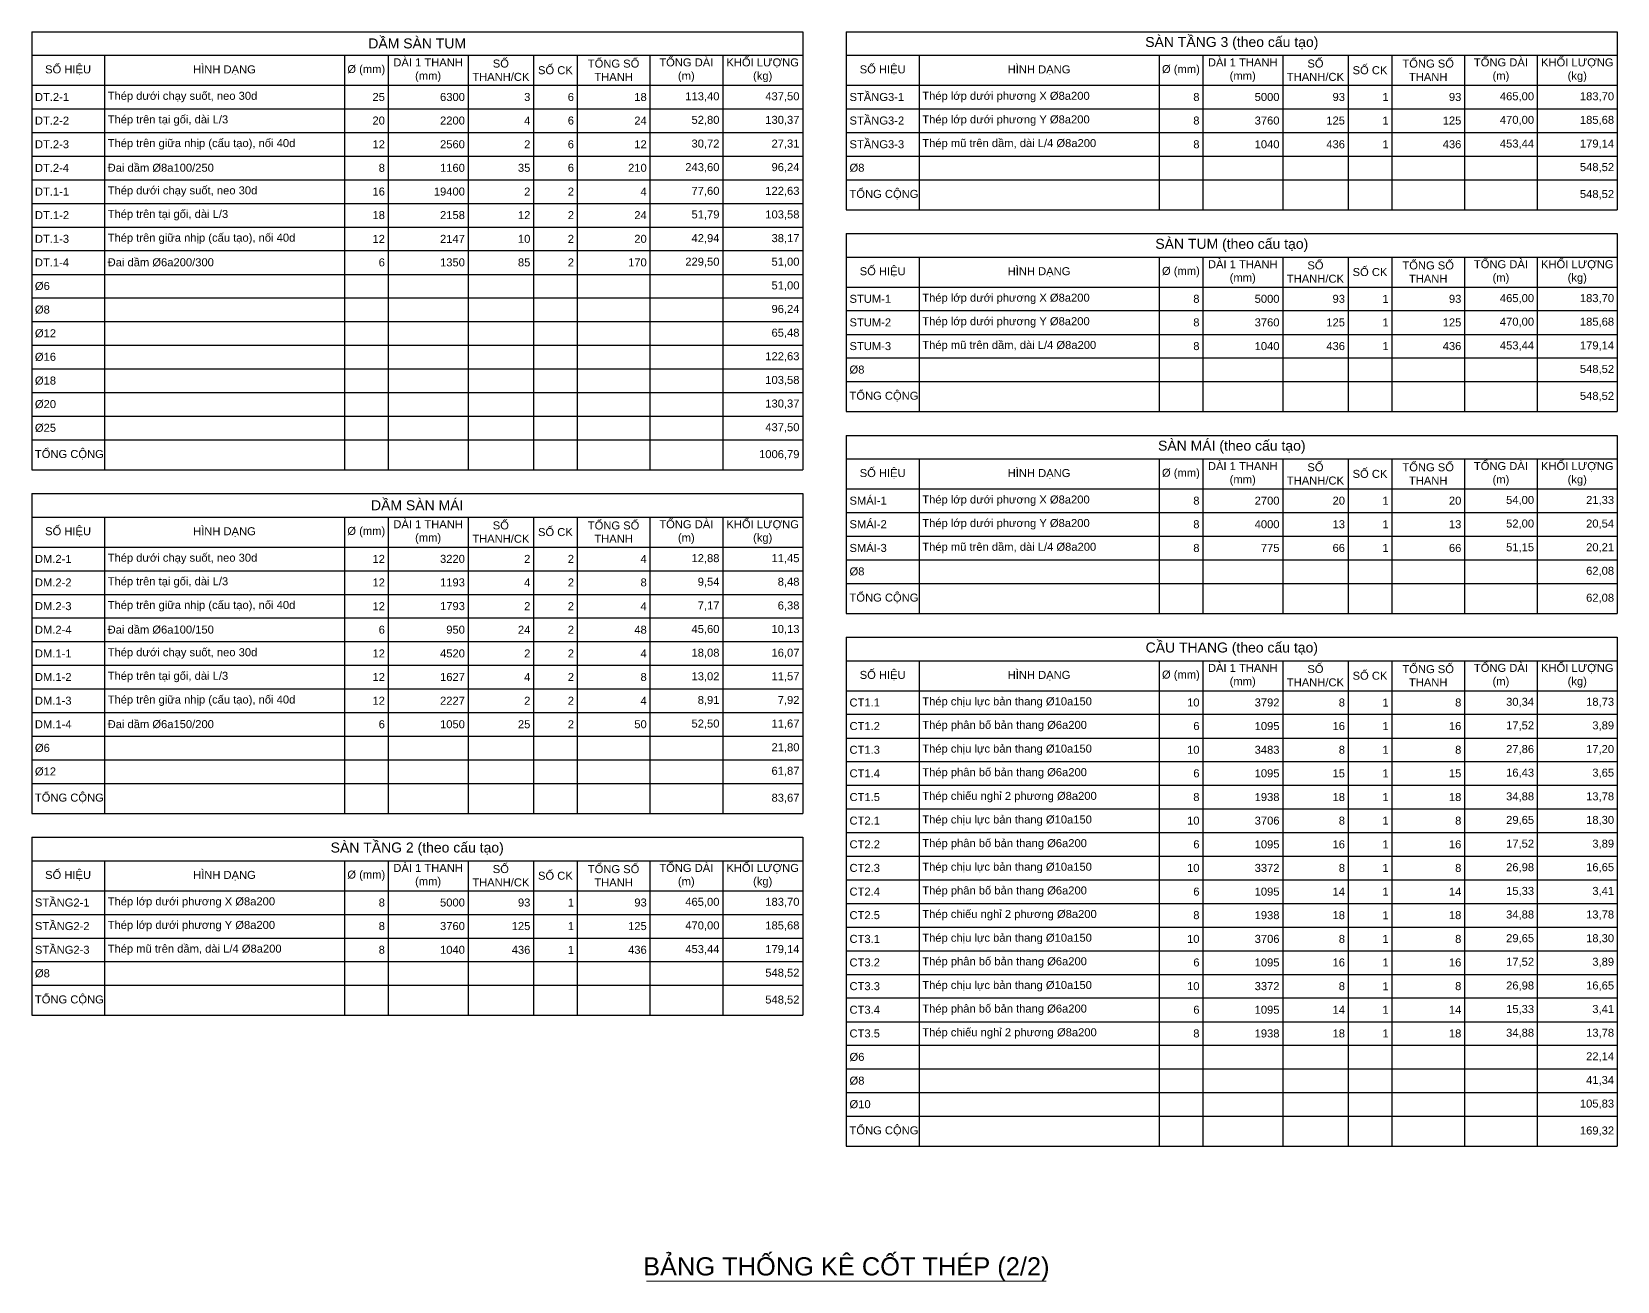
# Model space of a CAD drawing. Header units: millimetres. Extents: x 0 to 198549, y -2709 to 29882.
# Drawn here: x 151849 to 162749, y -1138 to 7452 of the extents above; entities that cross this region are included whole.
import ezdxf
from ezdxf.enums import TextEntityAlignment as Align

# ---------------------------------------------------------------- set-up
doc = ezdxf.new("R2010")
doc.units = ezdxf.units.MM
doc.header["$LTSCALE"] = 40
doc.layers.add('S-ANNO-TEXT', color=7, linetype='Continuous', lineweight=18)
doc.styles.add('MCP-ARIAL', font='arial.ttf')

# ---------------------------------------------------------------- blocks, each defined once
blk = doc.blocks.new('*T93')
at = {"layer": 'S-ANNO-TEXT', "color": 0, "linetype": 'ByBlock', "lineweight": -2, "transparency": 16777216}
for p, q in [((0, 0), (5300, 0)), ((0, 0), (0, -3012)), ((5300, 0), (5300, -3012)), ((0, -162), (5300, -162)), ((500, -162), (500, -3012)), ((2150, -162), (2150, -3012)), ((2450, -162), (2450, -3012)), ((3000, -162), (3000, -3012)), ((3450, -162), (3450, -3012)), ((3750, -162), (3750, -3012)), ((4250, -162), (4250, -3012)), ((4750, -162), (4750, -3012)), ((0, -368), (5300, -368)), ((0, -530), (5300, -530)), ((0, -693), (5300, -693)), ((0, -855), (5300, -855)), ((0, -1018), (5300, -1018)), ((0, -1180), (5300, -1180)), ((0, -1343), (5300, -1343)), ((0, -1505), (5300, -1505)), ((0, -1668), (5300, -1668)), ((0, -1830), (5300, -1830)), ((0, -1993), (5300, -1993)), ((0, -2155), (5300, -2155)), ((0, -2318), (5300, -2318)), ((0, -2480), (5300, -2480)), ((0, -2643), (5300, -2643)), ((0, -2805), (5300, -2805)), ((0, -3012), (5300, -3012))]:
    blk.add_line(p, q, dxfattribs=at)
at = {"layer": 'S-ANNO-TEXT', "color": 0, "transparency": 16777216, "style": 'MCP-ARIAL'}
for s, insert, char_height, width, attachment_point in [('DẦM SÀN TUM', (2650, -81), 68.75, 5256, 5), ('SỐ HIỆU', (250, -265), 55, 456, 5), ('HÌNH DẠNG', (1325, -265), 55, 1606, 5), ('DÀI 1 THANH (mm)', (2725, -265), 55, 506, 5), ('SỐ THANH/CK', (3225, -265), 55, 406, 5), ('TỔNG SỐ THANH', (4000, -265), 55, 456, 5), ('TỔNG DÀI (m)', (4500, -265), 55, 456, 5), ('KHỐI LƯỢNG (kg)', (5025, -265), 55, 506, 5), ('Ø (mm)', (2300, -265), 55, 256, 5), ('SỐ CK', (3600, -265), 55, 256, 5), ('DT.2-1', (22, -449), 55, 456, 4), ('Thép dưới chạy suốt, neo 30d', (522, -449), 55, 1606, 4), ('25', (2428, -449), 55, 256, 6), ('6300', (2978, -449), 55, 506, 6), ('3', (3428, -449), 55, 406, 6), ('6', (3728, -449), 55, 256, 6), ('18', (4228, -449), 55, 456, 6), ('113,40', (4728, -449), 55, 456, 6), ('437,50', (5278, -449), 55, 506, 6), ('DT.2-2', (22, -611), 55, 456, 4), ('Thép trên tại gối, dài L/3', (522, -611), 55, 1606, 4), ('20', (2428, -611), 55, 256, 6), ('2200', (2978, -611), 55, 506, 6), ('4', (3428, -611), 55, 406, 6), ('6', (3728, -611), 55, 256, 6), ('24', (4228, -611), 55, 456, 6), ('52,80', (4728, -611), 55, 456, 6), ('130,37', (5278, -611), 55, 506, 6), ('DT.2-3', (22, -774), 55, 456, 4), ('Thép trên giữa nhịp (cấu tạo), nối 40d', (522, -774), 55, 1606, 4), ('12', (2428, -774), 55, 256, 6), ('2560', (2978, -774), 55, 506, 6), ('2', (3428, -774), 55, 406, 6), ('6', (3728, -774), 55, 256, 6), ('12', (4228, -774), 55, 456, 6), ('30,72', (4728, -774), 55, 456, 6), ('27,31', (5278, -774), 55, 506, 6), ('DT.2-4', (22, -936), 55, 456, 4), ('Đai dầm Ø8a100/250', (522, -936), 55, 1606, 4), ('8', (2428, -936), 55, 256, 6), ('1160', (2978, -936), 55, 506, 6), ('35', (3428, -936), 55, 406, 6), ('6', (3728, -936), 55, 256, 6), ('210', (4228, -936), 55, 456, 6), ('243,60', (4728, -936), 55, 456, 6), ('96,24', (5278, -936), 55, 506, 6), ('DT.1-1', (22, -1099), 55, 456, 4), ('Thép dưới chạy suốt, neo 30d', (522, -1099), 55, 1606, 4), ('16', (2428, -1099), 55, 256, 6), ('19400', (2978, -1099), 55, 506, 6), ('2', (3428, -1099), 55, 406, 6), ('2', (3728, -1099), 55, 256, 6), ('4', (4228, -1099), 55, 456, 6), ('77,60', (4728, -1099), 55, 456, 6), ('122,63', (5278, -1099), 55, 506, 6), ('DT.1-2', (22, -1261), 55, 456, 4), ('Thép trên tại gối, dài L/3', (522, -1261), 55, 1606, 4), ('18', (2428, -1261), 55, 256, 6), ('2158', (2978, -1261), 55, 506, 6), ('12', (3428, -1261), 55, 406, 6), ('2', (3728, -1261), 55, 256, 6), ('24', (4228, -1261), 55, 456, 6), ('51,79', (4728, -1261), 55, 456, 6), ('103,58', (5278, -1261), 55, 506, 6), ('DT.1-3', (22, -1424), 55, 456, 4), ('Thép trên giữa nhịp (cấu tạo), nối 40d', (522, -1424), 55, 1606, 4), ('12', (2428, -1424), 55, 256, 6), ('2147', (2978, -1424), 55, 506, 6), ('10', (3428, -1424), 55, 406, 6), ('2', (3728, -1424), 55, 256, 6), ('20', (4228, -1424), 55, 456, 6), ('42,94', (4728, -1424), 55, 456, 6), ('38,17', (5278, -1424), 55, 506, 6), ('DT.1-4', (22, -1586), 55, 456, 4), ('Đai dầm Ø6a200/300', (522, -1586), 55, 1606, 4), ('6', (2428, -1586), 55, 256, 6), ('1350', (2978, -1586), 55, 506, 6), ('85', (3428, -1586), 55, 406, 6), ('2', (3728, -1586), 55, 256, 6), ('170', (4228, -1586), 55, 456, 6), ('229,50', (4728, -1586), 55, 456, 6), ('51,00', (5278, -1586), 55, 506, 6), ('Ø6', (22, -1749), 55, 456, 4), ('51,00', (5278, -1749), 55, 506, 6), ('Ø8', (22, -1911), 55, 456, 4), ('96,24', (5278, -1911), 55, 506, 6), ('Ø12', (22, -2074), 55, 456, 4), ('65,48', (5278, -2074), 55, 506, 6), ('Ø16', (22, -2236), 55, 456, 4), ('122,63', (5278, -2236), 55, 506, 6), ('Ø18', (22, -2399), 55, 456, 4), ('103,58', (5278, -2399), 55, 506, 6), ('Ø20', (22, -2561), 55, 456, 4), ('130,37', (5278, -2561), 55, 506, 6), ('Ø25', (22, -2724), 55, 456, 4), ('437,50', (5278, -2724), 55, 506, 6), ('TỔNG CỘNG', (22, -2909), 55, 456, 4), ('1006,79', (5278, -2909), 55, 506, 6)]:
    blk.add_mtext(s, dxfattribs=dict(at, insert=insert, char_height=char_height, width=width, attachment_point=attachment_point))
blk = doc.blocks.new('*T94')
at = {"layer": 'S-ANNO-TEXT', "color": 0, "linetype": 'ByBlock', "lineweight": -2, "transparency": 16777216}
for p, q in [((0, 0), (5300, 0)), ((0, 0), (0, -2199)), ((5300, 0), (5300, -2199)), ((0, -162), (5300, -162)), ((500, -162), (500, -2199)), ((2150, -162), (2150, -2199)), ((2450, -162), (2450, -2199)), ((3000, -162), (3000, -2199)), ((3450, -162), (3450, -2199)), ((3750, -162), (3750, -2199)), ((4250, -162), (4250, -2199)), ((4750, -162), (4750, -2199)), ((0, -368), (5300, -368)), ((0, -530), (5300, -530)), ((0, -693), (5300, -693)), ((0, -855), (5300, -855)), ((0, -1018), (5300, -1018)), ((0, -1180), (5300, -1180)), ((0, -1343), (5300, -1343)), ((0, -1505), (5300, -1505)), ((0, -1668), (5300, -1668)), ((0, -1830), (5300, -1830)), ((0, -1993), (5300, -1993)), ((0, -2199), (5300, -2199))]:
    blk.add_line(p, q, dxfattribs=at)
at = {"layer": 'S-ANNO-TEXT', "color": 0, "transparency": 16777216, "style": 'MCP-ARIAL'}
for s, insert, char_height, width, attachment_point in [('DẦM SÀN MÁI', (2650, -81), 68.75, 5256, 5), ('SỐ HIỆU', (250, -265), 55, 456, 5), ('HÌNH DẠNG', (1325, -265), 55, 1606, 5), ('DÀI 1 THANH (mm)', (2725, -265), 55, 506, 5), ('SỐ THANH/CK', (3225, -265), 55, 406, 5), ('TỔNG SỐ THANH', (4000, -265), 55, 456, 5), ('TỔNG DÀI (m)', (4500, -265), 55, 456, 5), ('KHỐI LƯỢNG (kg)', (5025, -265), 55, 506, 5), ('Ø (mm)', (2300, -265), 55, 256, 5), ('SỐ CK', (3600, -265), 55, 256, 5), ('DM.2-1', (22, -449), 55, 456, 4), ('Thép dưới chạy suốt, neo 30d', (522, -449), 55, 1606, 4), ('12', (2428, -449), 55, 256, 6), ('3220', (2978, -449), 55, 506, 6), ('2', (3428, -449), 55, 406, 6), ('2', (3728, -449), 55, 256, 6), ('4', (4228, -449), 55, 456, 6), ('12,88', (4728, -449), 55, 456, 6), ('11,45', (5278, -449), 55, 506, 6), ('DM.2-2', (22, -611), 55, 456, 4), ('Thép trên tại gối, dài L/3', (522, -611), 55, 1606, 4), ('12', (2428, -611), 55, 256, 6), ('1193', (2978, -611), 55, 506, 6), ('4', (3428, -611), 55, 406, 6), ('2', (3728, -611), 55, 256, 6), ('8', (4228, -611), 55, 456, 6), ('9,54', (4728, -611), 55, 456, 6), ('8,48', (5278, -611), 55, 506, 6), ('DM.2-3', (22, -774), 55, 456, 4), ('Thép trên giữa nhịp (cấu tạo), nối 40d', (522, -774), 55, 1606, 4), ('12', (2428, -774), 55, 256, 6), ('1793', (2978, -774), 55, 506, 6), ('2', (3428, -774), 55, 406, 6), ('2', (3728, -774), 55, 256, 6), ('4', (4228, -774), 55, 456, 6), ('7,17', (4728, -774), 55, 456, 6), ('6,38', (5278, -774), 55, 506, 6), ('DM.2-4', (22, -936), 55, 456, 4), ('Đai dầm Ø6a100/150', (522, -936), 55, 1606, 4), ('6', (2428, -936), 55, 256, 6), ('950', (2978, -936), 55, 506, 6), ('24', (3428, -936), 55, 406, 6), ('2', (3728, -936), 55, 256, 6), ('48', (4228, -936), 55, 456, 6), ('45,60', (4728, -936), 55, 456, 6), ('10,13', (5278, -936), 55, 506, 6), ('DM.1-1', (22, -1099), 55, 456, 4), ('Thép dưới chạy suốt, neo 30d', (522, -1099), 55, 1606, 4), ('12', (2428, -1099), 55, 256, 6), ('4520', (2978, -1099), 55, 506, 6), ('2', (3428, -1099), 55, 406, 6), ('2', (3728, -1099), 55, 256, 6), ('4', (4228, -1099), 55, 456, 6), ('18,08', (4728, -1099), 55, 456, 6), ('16,07', (5278, -1099), 55, 506, 6), ('DM.1-2', (22, -1261), 55, 456, 4), ('Thép trên tại gối, dài L/3', (522, -1261), 55, 1606, 4), ('12', (2428, -1261), 55, 256, 6), ('1627', (2978, -1261), 55, 506, 6), ('4', (3428, -1261), 55, 406, 6), ('2', (3728, -1261), 55, 256, 6), ('8', (4228, -1261), 55, 456, 6), ('13,02', (4728, -1261), 55, 456, 6), ('11,57', (5278, -1261), 55, 506, 6), ('DM.1-3', (22, -1424), 55, 456, 4), ('Thép trên giữa nhịp (cấu tạo), nối 40d', (522, -1424), 55, 1606, 4), ('12', (2428, -1424), 55, 256, 6), ('2227', (2978, -1424), 55, 506, 6), ('2', (3428, -1424), 55, 406, 6), ('2', (3728, -1424), 55, 256, 6), ('4', (4228, -1424), 55, 456, 6), ('8,91', (4728, -1424), 55, 456, 6), ('7,92', (5278, -1424), 55, 506, 6), ('DM.1-4', (22, -1586), 55, 456, 4), ('Đai dầm Ø6a150/200', (522, -1586), 55, 1606, 4), ('6', (2428, -1586), 55, 256, 6), ('1050', (2978, -1586), 55, 506, 6), ('25', (3428, -1586), 55, 406, 6), ('2', (3728, -1586), 55, 256, 6), ('50', (4228, -1586), 55, 456, 6), ('52,50', (4728, -1586), 55, 456, 6), ('11,67', (5278, -1586), 55, 506, 6), ('Ø6', (22, -1749), 55, 456, 4), ('21,80', (5278, -1749), 55, 506, 6), ('Ø12', (22, -1911), 55, 456, 4), ('61,87', (5278, -1911), 55, 506, 6), ('TỔNG CỘNG', (22, -2096), 55, 456, 4), ('83,67', (5278, -2096), 55, 506, 6)]:
    blk.add_mtext(s, dxfattribs=dict(at, insert=insert, char_height=char_height, width=width, attachment_point=attachment_point))
blk = doc.blocks.new('*T95')
at = {"layer": 'S-ANNO-TEXT', "color": 0, "linetype": 'ByBlock', "lineweight": -2, "transparency": 16777216}
for p, q in [((0, 0), (5300, 0)), ((0, 0), (0, -1224)), ((5300, 0), (5300, -1224)), ((0, -162), (5300, -162)), ((500, -162), (500, -1224)), ((2150, -162), (2150, -1224)), ((2450, -162), (2450, -1224)), ((3000, -162), (3000, -1224)), ((3450, -162), (3450, -1224)), ((3750, -162), (3750, -1224)), ((4250, -162), (4250, -1224)), ((4750, -162), (4750, -1224)), ((0, -368), (5300, -368)), ((0, -530), (5300, -530)), ((0, -693), (5300, -693)), ((0, -855), (5300, -855)), ((0, -1018), (5300, -1018)), ((0, -1224), (5300, -1224))]:
    blk.add_line(p, q, dxfattribs=at)
at = {"layer": 'S-ANNO-TEXT', "color": 0, "transparency": 16777216, "style": 'MCP-ARIAL'}
for s, insert, char_height, width, attachment_point in [('SÀN TẦNG 2 (theo cấu tạo)', (2650, -81), 68.75, 5256, 5), ('SỐ HIỆU', (250, -265), 55, 456, 5), ('HÌNH DẠNG', (1325, -265), 55, 1606, 5), ('DÀI 1 THANH (mm)', (2725, -265), 55, 506, 5), ('SỐ THANH/CK', (3225, -265), 55, 406, 5), ('TỔNG SỐ THANH', (4000, -265), 55, 456, 5), ('TỔNG DÀI (m)', (4500, -265), 55, 456, 5), ('KHỐI LƯỢNG (kg)', (5025, -265), 55, 506, 5), ('Ø (mm)', (2300, -265), 55, 256, 5), ('SỐ CK', (3600, -265), 55, 256, 5), ('STẦNG2-1', (22, -449), 55, 456, 4), ('Thép lớp dưới phương X Ø8a200', (522, -449), 55, 1606, 4), ('8', (2428, -449), 55, 256, 6), ('5000', (2978, -449), 55, 506, 6), ('93', (3428, -449), 55, 406, 6), ('1', (3728, -449), 55, 256, 6), ('93', (4228, -449), 55, 456, 6), ('465,00', (4728, -449), 55, 456, 6), ('183,70', (5278, -449), 55, 506, 6), ('STẦNG2-2', (22, -611), 55, 456, 4), ('Thép lớp dưới phương Y Ø8a200', (522, -611), 55, 1606, 4), ('8', (2428, -611), 55, 256, 6), ('3760', (2978, -611), 55, 506, 6), ('125', (3428, -611), 55, 406, 6), ('1', (3728, -611), 55, 256, 6), ('125', (4228, -611), 55, 456, 6), ('470,00', (4728, -611), 55, 456, 6), ('185,68', (5278, -611), 55, 506, 6), ('STẦNG2-3', (22, -774), 55, 456, 4), ('Thép mũ trên dầm, dài L/4 Ø8a200', (522, -774), 55, 1606, 4), ('8', (2428, -774), 55, 256, 6), ('1040', (2978, -774), 55, 506, 6), ('436', (3428, -774), 55, 406, 6), ('1', (3728, -774), 55, 256, 6), ('436', (4228, -774), 55, 456, 6), ('453,44', (4728, -774), 55, 456, 6), ('179,14', (5278, -774), 55, 506, 6), ('Ø8', (22, -936), 55, 456, 4), ('548,52', (5278, -936), 55, 506, 6), ('TỔNG CỘNG', (22, -1121), 55, 456, 4), ('548,52', (5278, -1121), 55, 506, 6)]:
    blk.add_mtext(s, dxfattribs=dict(at, insert=insert, char_height=char_height, width=width, attachment_point=attachment_point))
blk = doc.blocks.new('*T96')
at = {"layer": 'S-ANNO-TEXT', "color": 0, "linetype": 'ByBlock', "lineweight": -2, "transparency": 16777216}
for p, q in [((0, 0), (5300, 0)), ((0, 0), (0, -1224)), ((5300, 0), (5300, -1224)), ((0, -162), (5300, -162)), ((500, -162), (500, -1224)), ((2150, -162), (2150, -1224)), ((2450, -162), (2450, -1224)), ((3000, -162), (3000, -1224)), ((3450, -162), (3450, -1224)), ((3750, -162), (3750, -1224)), ((4250, -162), (4250, -1224)), ((4750, -162), (4750, -1224)), ((0, -368), (5300, -368)), ((0, -530), (5300, -530)), ((0, -693), (5300, -693)), ((0, -855), (5300, -855)), ((0, -1018), (5300, -1018)), ((0, -1224), (5300, -1224))]:
    blk.add_line(p, q, dxfattribs=at)
at = {"layer": 'S-ANNO-TEXT', "color": 0, "transparency": 16777216, "style": 'MCP-ARIAL'}
for s, insert, char_height, width, attachment_point in [('SÀN TẦNG 3 (theo cấu tạo)', (2650, -81), 68.75, 5256, 5), ('SỐ HIỆU', (250, -265), 55, 456, 5), ('HÌNH DẠNG', (1325, -265), 55, 1606, 5), ('DÀI 1 THANH (mm)', (2725, -265), 55, 506, 5), ('SỐ THANH/CK', (3225, -265), 55, 406, 5), ('TỔNG SỐ THANH', (4000, -265), 55, 456, 5), ('TỔNG DÀI (m)', (4500, -265), 55, 456, 5), ('KHỐI LƯỢNG (kg)', (5025, -265), 55, 506, 5), ('Ø (mm)', (2300, -265), 55, 256, 5), ('SỐ CK', (3600, -265), 55, 256, 5), ('STẦNG3-1', (22, -449), 55, 456, 4), ('Thép lớp dưới phương X Ø8a200', (522, -449), 55, 1606, 4), ('8', (2428, -449), 55, 256, 6), ('5000', (2978, -449), 55, 506, 6), ('93', (3428, -449), 55, 406, 6), ('1', (3728, -449), 55, 256, 6), ('93', (4228, -449), 55, 456, 6), ('465,00', (4728, -449), 55, 456, 6), ('183,70', (5278, -449), 55, 506, 6), ('STẦNG3-2', (22, -611), 55, 456, 4), ('Thép lớp dưới phương Y Ø8a200', (522, -611), 55, 1606, 4), ('8', (2428, -611), 55, 256, 6), ('3760', (2978, -611), 55, 506, 6), ('125', (3428, -611), 55, 406, 6), ('1', (3728, -611), 55, 256, 6), ('125', (4228, -611), 55, 456, 6), ('470,00', (4728, -611), 55, 456, 6), ('185,68', (5278, -611), 55, 506, 6), ('STẦNG3-3', (22, -774), 55, 456, 4), ('Thép mũ trên dầm, dài L/4 Ø8a200', (522, -774), 55, 1606, 4), ('8', (2428, -774), 55, 256, 6), ('1040', (2978, -774), 55, 506, 6), ('436', (3428, -774), 55, 406, 6), ('1', (3728, -774), 55, 256, 6), ('436', (4228, -774), 55, 456, 6), ('453,44', (4728, -774), 55, 456, 6), ('179,14', (5278, -774), 55, 506, 6), ('Ø8', (22, -936), 55, 456, 4), ('548,52', (5278, -936), 55, 506, 6), ('TỔNG CỘNG', (22, -1121), 55, 456, 4), ('548,52', (5278, -1121), 55, 506, 6)]:
    blk.add_mtext(s, dxfattribs=dict(at, insert=insert, char_height=char_height, width=width, attachment_point=attachment_point))
blk = doc.blocks.new('*T97')
at = {"layer": 'S-ANNO-TEXT', "color": 0, "linetype": 'ByBlock', "lineweight": -2, "transparency": 16777216}
for p, q in [((0, 0), (5300, 0)), ((0, 0), (0, -1224)), ((5300, 0), (5300, -1224)), ((0, -162), (5300, -162)), ((500, -162), (500, -1224)), ((2150, -162), (2150, -1224)), ((2450, -162), (2450, -1224)), ((3000, -162), (3000, -1224)), ((3450, -162), (3450, -1224)), ((3750, -162), (3750, -1224)), ((4250, -162), (4250, -1224)), ((4750, -162), (4750, -1224)), ((0, -368), (5300, -368)), ((0, -530), (5300, -530)), ((0, -693), (5300, -693)), ((0, -855), (5300, -855)), ((0, -1018), (5300, -1018)), ((0, -1224), (5300, -1224))]:
    blk.add_line(p, q, dxfattribs=at)
at = {"layer": 'S-ANNO-TEXT', "color": 0, "transparency": 16777216, "style": 'MCP-ARIAL'}
for s, insert, char_height, width, attachment_point in [('SÀN TUM (theo cấu tạo)', (2650, -81), 68.75, 5256, 5), ('SỐ HIỆU', (250, -265), 55, 456, 5), ('HÌNH DẠNG', (1325, -265), 55, 1606, 5), ('DÀI 1 THANH (mm)', (2725, -265), 55, 506, 5), ('SỐ THANH/CK', (3225, -265), 55, 406, 5), ('TỔNG SỐ THANH', (4000, -265), 55, 456, 5), ('TỔNG DÀI (m)', (4500, -265), 55, 456, 5), ('KHỐI LƯỢNG (kg)', (5025, -265), 55, 506, 5), ('Ø (mm)', (2300, -265), 55, 256, 5), ('SỐ CK', (3600, -265), 55, 256, 5), ('STUM-1', (22, -449), 55, 456, 4), ('Thép lớp dưới phương X Ø8a200', (522, -449), 55, 1606, 4), ('8', (2428, -449), 55, 256, 6), ('5000', (2978, -449), 55, 506, 6), ('93', (3428, -449), 55, 406, 6), ('1', (3728, -449), 55, 256, 6), ('93', (4228, -449), 55, 456, 6), ('465,00', (4728, -449), 55, 456, 6), ('183,70', (5278, -449), 55, 506, 6), ('STUM-2', (22, -611), 55, 456, 4), ('Thép lớp dưới phương Y Ø8a200', (522, -611), 55, 1606, 4), ('8', (2428, -611), 55, 256, 6), ('3760', (2978, -611), 55, 506, 6), ('125', (3428, -611), 55, 406, 6), ('1', (3728, -611), 55, 256, 6), ('125', (4228, -611), 55, 456, 6), ('470,00', (4728, -611), 55, 456, 6), ('185,68', (5278, -611), 55, 506, 6), ('STUM-3', (22, -774), 55, 456, 4), ('Thép mũ trên dầm, dài L/4 Ø8a200', (522, -774), 55, 1606, 4), ('8', (2428, -774), 55, 256, 6), ('1040', (2978, -774), 55, 506, 6), ('436', (3428, -774), 55, 406, 6), ('1', (3728, -774), 55, 256, 6), ('436', (4228, -774), 55, 456, 6), ('453,44', (4728, -774), 55, 456, 6), ('179,14', (5278, -774), 55, 506, 6), ('Ø8', (22, -936), 55, 456, 4), ('548,52', (5278, -936), 55, 506, 6), ('TỔNG CỘNG', (22, -1121), 55, 456, 4), ('548,52', (5278, -1121), 55, 506, 6)]:
    blk.add_mtext(s, dxfattribs=dict(at, insert=insert, char_height=char_height, width=width, attachment_point=attachment_point))
blk = doc.blocks.new('*T98')
at = {"layer": 'S-ANNO-TEXT', "color": 0, "linetype": 'ByBlock', "lineweight": -2, "transparency": 16777216}
for p, q in [((0, 0), (5300, 0)), ((0, 0), (0, -1224)), ((5300, 0), (5300, -1224)), ((0, -162), (5300, -162)), ((500, -162), (500, -1224)), ((2150, -162), (2150, -1224)), ((2450, -162), (2450, -1224)), ((3000, -162), (3000, -1224)), ((3450, -162), (3450, -1224)), ((3750, -162), (3750, -1224)), ((4250, -162), (4250, -1224)), ((4750, -162), (4750, -1224)), ((0, -368), (5300, -368)), ((0, -530), (5300, -530)), ((0, -693), (5300, -693)), ((0, -855), (5300, -855)), ((0, -1018), (5300, -1018)), ((0, -1224), (5300, -1224))]:
    blk.add_line(p, q, dxfattribs=at)
at = {"layer": 'S-ANNO-TEXT', "color": 0, "transparency": 16777216, "style": 'MCP-ARIAL'}
for s, insert, char_height, width, attachment_point in [('SÀN MÁI (theo cấu tạo)', (2650, -81), 68.75, 5256, 5), ('SỐ HIỆU', (250, -265), 55, 456, 5), ('HÌNH DẠNG', (1325, -265), 55, 1606, 5), ('DÀI 1 THANH (mm)', (2725, -265), 55, 506, 5), ('SỐ THANH/CK', (3225, -265), 55, 406, 5), ('TỔNG SỐ THANH', (4000, -265), 55, 456, 5), ('TỔNG DÀI (m)', (4500, -265), 55, 456, 5), ('KHỐI LƯỢNG (kg)', (5025, -265), 55, 506, 5), ('Ø (mm)', (2300, -265), 55, 256, 5), ('SỐ CK', (3600, -265), 55, 256, 5), ('SMÁI-1', (22, -449), 55, 456, 4), ('Thép lớp dưới phương X Ø8a200', (522, -449), 55, 1606, 4), ('8', (2428, -449), 55, 256, 6), ('2700', (2978, -449), 55, 506, 6), ('20', (3428, -449), 55, 406, 6), ('1', (3728, -449), 55, 256, 6), ('20', (4228, -449), 55, 456, 6), ('54,00', (4728, -449), 55, 456, 6), ('21,33', (5278, -449), 55, 506, 6), ('SMÁI-2', (22, -611), 55, 456, 4), ('Thép lớp dưới phương Y Ø8a200', (522, -611), 55, 1606, 4), ('8', (2428, -611), 55, 256, 6), ('4000', (2978, -611), 55, 506, 6), ('13', (3428, -611), 55, 406, 6), ('1', (3728, -611), 55, 256, 6), ('13', (4228, -611), 55, 456, 6), ('52,00', (4728, -611), 55, 456, 6), ('20,54', (5278, -611), 55, 506, 6), ('SMÁI-3', (22, -774), 55, 456, 4), ('Thép mũ trên dầm, dài L/4 Ø8a200', (522, -774), 55, 1606, 4), ('8', (2428, -774), 55, 256, 6), ('775', (2978, -774), 55, 506, 6), ('66', (3428, -774), 55, 406, 6), ('1', (3728, -774), 55, 256, 6), ('66', (4228, -774), 55, 456, 6), ('51,15', (4728, -774), 55, 456, 6), ('20,21', (5278, -774), 55, 506, 6), ('Ø8', (22, -936), 55, 456, 4), ('62,08', (5278, -936), 55, 506, 6), ('TỔNG CỘNG', (22, -1121), 55, 456, 4), ('62,08', (5278, -1121), 55, 506, 6)]:
    blk.add_mtext(s, dxfattribs=dict(at, insert=insert, char_height=char_height, width=width, attachment_point=attachment_point))
blk = doc.blocks.new('*T99')
at = {"layer": 'S-ANNO-TEXT', "color": 0, "linetype": 'ByBlock', "lineweight": -2, "transparency": 16777216}
for p, q in [((0, 0), (5300, 0)), ((0, 0), (0, -3499)), ((5300, 0), (5300, -3499)), ((0, -162), (5300, -162)), ((500, -162), (500, -3499)), ((2150, -162), (2150, -3499)), ((2450, -162), (2450, -3499)), ((3000, -162), (3000, -3499)), ((3450, -162), (3450, -3499)), ((3750, -162), (3750, -3499)), ((4250, -162), (4250, -3499)), ((4750, -162), (4750, -3499)), ((0, -368), (5300, -368)), ((0, -530), (5300, -530)), ((0, -693), (5300, -693)), ((0, -855), (5300, -855)), ((0, -1018), (5300, -1018)), ((0, -1180), (5300, -1180)), ((0, -1343), (5300, -1343)), ((0, -1505), (5300, -1505)), ((0, -1668), (5300, -1668)), ((0, -1830), (5300, -1830)), ((0, -1993), (5300, -1993)), ((0, -2155), (5300, -2155)), ((0, -2318), (5300, -2318)), ((0, -2480), (5300, -2480)), ((0, -2643), (5300, -2643)), ((0, -2805), (5300, -2805)), ((0, -2968), (5300, -2968)), ((0, -3130), (5300, -3130)), ((0, -3293), (5300, -3293)), ((0, -3499), (5300, -3499))]:
    blk.add_line(p, q, dxfattribs=at)
at = {"layer": 'S-ANNO-TEXT', "color": 0, "transparency": 16777216, "style": 'MCP-ARIAL'}
for s, insert, char_height, width, attachment_point in [('CẦU THANG (theo cấu tạo)', (2650, -81), 68.75, 5256, 5), ('SỐ HIỆU', (250, -265), 55, 456, 5), ('HÌNH DẠNG', (1325, -265), 55, 1606, 5), ('DÀI 1 THANH (mm)', (2725, -265), 55, 506, 5), ('SỐ THANH/CK', (3225, -265), 55, 406, 5), ('TỔNG SỐ THANH', (4000, -265), 55, 456, 5), ('TỔNG DÀI (m)', (4500, -265), 55, 456, 5), ('KHỐI LƯỢNG (kg)', (5025, -265), 55, 506, 5), ('Ø (mm)', (2300, -265), 55, 256, 5), ('SỐ CK', (3600, -265), 55, 256, 5), ('CT1.1', (22, -449), 55, 456, 4), ('Thép chịu lực bản thang Ø10a150', (522, -449), 55, 1606, 4), ('10', (2428, -449), 55, 256, 6), ('3792', (2978, -449), 55, 506, 6), ('8', (3428, -449), 55, 406, 6), ('1', (3728, -449), 55, 256, 6), ('8', (4228, -449), 55, 456, 6), ('30,34', (4728, -449), 55, 456, 6), ('18,73', (5278, -449), 55, 506, 6), ('CT1.2', (22, -611), 55, 456, 4), ('Thép phân bố bản thang Ø6a200', (522, -611), 55, 1606, 4), ('6', (2428, -611), 55, 256, 6), ('1095', (2978, -611), 55, 506, 6), ('16', (3428, -611), 55, 406, 6), ('1', (3728, -611), 55, 256, 6), ('16', (4228, -611), 55, 456, 6), ('17,52', (4728, -611), 55, 456, 6), ('3,89', (5278, -611), 55, 506, 6), ('CT1.3', (22, -774), 55, 456, 4), ('Thép chịu lực bản thang Ø10a150', (522, -774), 55, 1606, 4), ('10', (2428, -774), 55, 256, 6), ('3483', (2978, -774), 55, 506, 6), ('8', (3428, -774), 55, 406, 6), ('1', (3728, -774), 55, 256, 6), ('8', (4228, -774), 55, 456, 6), ('27,86', (4728, -774), 55, 456, 6), ('17,20', (5278, -774), 55, 506, 6), ('CT1.4', (22, -936), 55, 456, 4), ('Thép phân bố bản thang Ø6a200', (522, -936), 55, 1606, 4), ('6', (2428, -936), 55, 256, 6), ('1095', (2978, -936), 55, 506, 6), ('15', (3428, -936), 55, 406, 6), ('1', (3728, -936), 55, 256, 6), ('15', (4228, -936), 55, 456, 6), ('16,43', (4728, -936), 55, 456, 6), ('3,65', (5278, -936), 55, 506, 6), ('CT1.5', (22, -1099), 55, 456, 4), ('Thép chiếu nghỉ 2 phương Ø8a200', (522, -1099), 55, 1606, 4), ('8', (2428, -1099), 55, 256, 6), ('1938', (2978, -1099), 55, 506, 6), ('18', (3428, -1099), 55, 406, 6), ('1', (3728, -1099), 55, 256, 6), ('18', (4228, -1099), 55, 456, 6), ('34,88', (4728, -1099), 55, 456, 6), ('13,78', (5278, -1099), 55, 506, 6), ('CT2.1', (22, -1261), 55, 456, 4), ('Thép chịu lực bản thang Ø10a150', (522, -1261), 55, 1606, 4), ('10', (2428, -1261), 55, 256, 6), ('3706', (2978, -1261), 55, 506, 6), ('8', (3428, -1261), 55, 406, 6), ('1', (3728, -1261), 55, 256, 6), ('8', (4228, -1261), 55, 456, 6), ('29,65', (4728, -1261), 55, 456, 6), ('18,30', (5278, -1261), 55, 506, 6), ('CT2.2', (22, -1424), 55, 456, 4), ('Thép phân bố bản thang Ø6a200', (522, -1424), 55, 1606, 4), ('6', (2428, -1424), 55, 256, 6), ('1095', (2978, -1424), 55, 506, 6), ('16', (3428, -1424), 55, 406, 6), ('1', (3728, -1424), 55, 256, 6), ('16', (4228, -1424), 55, 456, 6), ('17,52', (4728, -1424), 55, 456, 6), ('3,89', (5278, -1424), 55, 506, 6), ('CT2.3', (22, -1586), 55, 456, 4), ('Thép chịu lực bản thang Ø10a150', (522, -1586), 55, 1606, 4), ('10', (2428, -1586), 55, 256, 6), ('3372', (2978, -1586), 55, 506, 6), ('8', (3428, -1586), 55, 406, 6), ('1', (3728, -1586), 55, 256, 6), ('8', (4228, -1586), 55, 456, 6), ('26,98', (4728, -1586), 55, 456, 6), ('16,65', (5278, -1586), 55, 506, 6), ('CT2.4', (22, -1749), 55, 456, 4), ('Thép phân bố bản thang Ø6a200', (522, -1749), 55, 1606, 4), ('6', (2428, -1749), 55, 256, 6), ('1095', (2978, -1749), 55, 506, 6), ('14', (3428, -1749), 55, 406, 6), ('1', (3728, -1749), 55, 256, 6), ('14', (4228, -1749), 55, 456, 6), ('15,33', (4728, -1749), 55, 456, 6), ('3,41', (5278, -1749), 55, 506, 6), ('CT2.5', (22, -1911), 55, 456, 4), ('Thép chiếu nghỉ 2 phương Ø8a200', (522, -1911), 55, 1606, 4), ('8', (2428, -1911), 55, 256, 6), ('1938', (2978, -1911), 55, 506, 6), ('18', (3428, -1911), 55, 406, 6), ('1', (3728, -1911), 55, 256, 6), ('18', (4228, -1911), 55, 456, 6), ('34,88', (4728, -1911), 55, 456, 6), ('13,78', (5278, -1911), 55, 506, 6), ('CT3.1', (22, -2074), 55, 456, 4), ('Thép chịu lực bản thang Ø10a150', (522, -2074), 55, 1606, 4), ('10', (2428, -2074), 55, 256, 6), ('3706', (2978, -2074), 55, 506, 6), ('8', (3428, -2074), 55, 406, 6), ('1', (3728, -2074), 55, 256, 6), ('8', (4228, -2074), 55, 456, 6), ('29,65', (4728, -2074), 55, 456, 6), ('18,30', (5278, -2074), 55, 506, 6), ('CT3.2', (22, -2236), 55, 456, 4), ('Thép phân bố bản thang Ø6a200', (522, -2236), 55, 1606, 4), ('6', (2428, -2236), 55, 256, 6), ('1095', (2978, -2236), 55, 506, 6), ('16', (3428, -2236), 55, 406, 6), ('1', (3728, -2236), 55, 256, 6), ('16', (4228, -2236), 55, 456, 6), ('17,52', (4728, -2236), 55, 456, 6), ('3,89', (5278, -2236), 55, 506, 6), ('CT3.3', (22, -2399), 55, 456, 4), ('Thép chịu lực bản thang Ø10a150', (522, -2399), 55, 1606, 4), ('10', (2428, -2399), 55, 256, 6), ('3372', (2978, -2399), 55, 506, 6), ('8', (3428, -2399), 55, 406, 6), ('1', (3728, -2399), 55, 256, 6), ('8', (4228, -2399), 55, 456, 6), ('26,98', (4728, -2399), 55, 456, 6), ('16,65', (5278, -2399), 55, 506, 6), ('CT3.4', (22, -2561), 55, 456, 4), ('Thép phân bố bản thang Ø6a200', (522, -2561), 55, 1606, 4), ('6', (2428, -2561), 55, 256, 6), ('1095', (2978, -2561), 55, 506, 6), ('14', (3428, -2561), 55, 406, 6), ('1', (3728, -2561), 55, 256, 6), ('14', (4228, -2561), 55, 456, 6), ('15,33', (4728, -2561), 55, 456, 6), ('3,41', (5278, -2561), 55, 506, 6), ('CT3.5', (22, -2724), 55, 456, 4), ('Thép chiếu nghỉ 2 phương Ø8a200', (522, -2724), 55, 1606, 4), ('8', (2428, -2724), 55, 256, 6), ('1938', (2978, -2724), 55, 506, 6), ('18', (3428, -2724), 55, 406, 6), ('1', (3728, -2724), 55, 256, 6), ('18', (4228, -2724), 55, 456, 6), ('34,88', (4728, -2724), 55, 456, 6), ('13,78', (5278, -2724), 55, 506, 6), ('Ø6', (22, -2886), 55, 456, 4), ('22,14', (5278, -2886), 55, 506, 6), ('Ø8', (22, -3049), 55, 456, 4), ('41,34', (5278, -3049), 55, 506, 6), ('Ø10', (22, -3211), 55, 456, 4), ('105,83', (5278, -3211), 55, 506, 6), ('TỔNG CỘNG', (22, -3396), 55, 456, 4), ('169,32', (5278, -3396), 55, 506, 6)]:
    blk.add_mtext(s, dxfattribs=dict(at, insert=insert, char_height=char_height, width=width, attachment_point=attachment_point))

msp = doc.modelspace()

# ---------------------------------------------------------------- linework, layer by layer
at = {"layer": 'S-ANNO-TEXT'}
msp.add_line((156076.251, -1138.344), (158822.501, -1138.344), dxfattribs=at)

# ---------------------------------------------------------------- block references
for name, p in [('*T93', (151849.371, 7451.656)), ('*T96', (157449.371, 7451.656)), ('*T97', (157449.371, 6064.156)), ('*T98', (157449.371, 4676.656)), ('*T94', (151849.371, 4276.656)), ('*T99', (157449.371, 3289.156)), ('*T95', (151849.371, 1914.156))]:
    msp.add_blockref(name, p)

# ---------------------------------------------------------------- texts
at = {"layer": 'S-ANNO-TEXT', "style": 'MCP-ARIAL'}
msp.add_text('BẢNG THỐNG KÊ CỐT THÉP (2/2)', height=125, dxfattribs=at).set_placement((157449.371, -1098.344), align=Align.CENTER)

doc.saveas('drawing.dxf')
